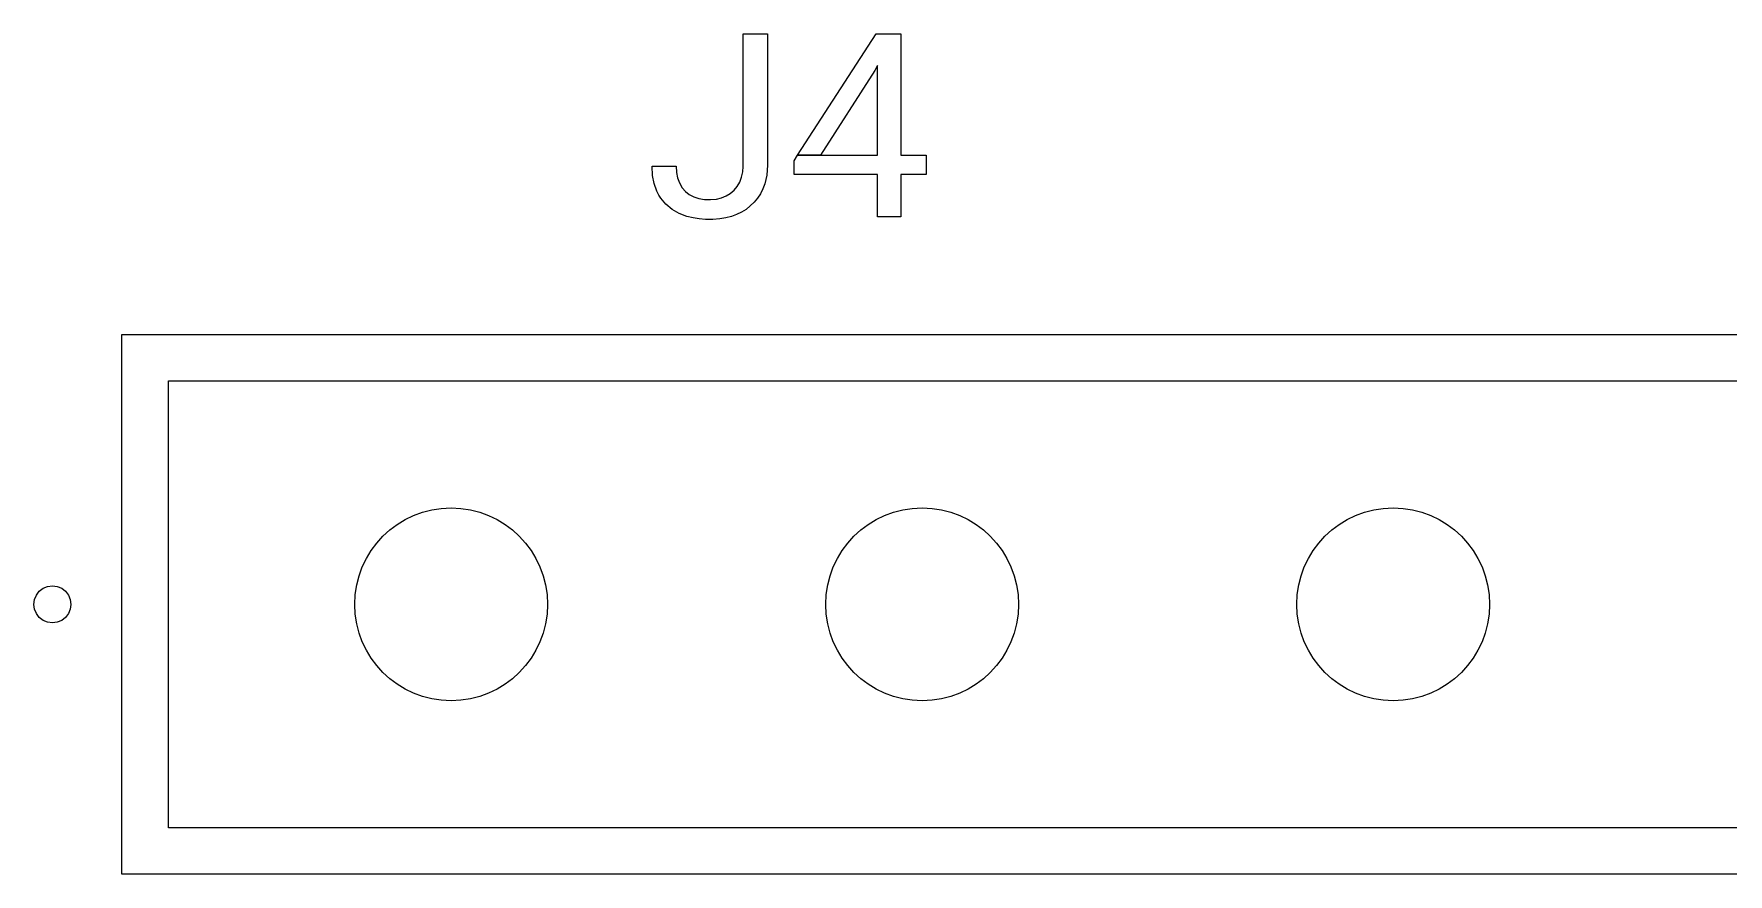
# Model space of a CAD drawing. Header units: inches. Extents: x 3.88 to 7.82, y -6.06 to -2.14.
# Drawn here: x 4.8079 to 5.1676, y -2.3193 to -2.1409 of the extents above; entities that cross this region are included whole.
import ezdxf

# ---------------------------------------------------------------- set-up
doc = ezdxf.new("R2010")
doc.units = ezdxf.units.IN
doc.header["$MEASUREMENT"] = 0
doc.layers.add('F.Silkscreen', color=41, linetype='CONTINUOUS', true_color=0xf2eda1)

msp = doc.modelspace()

# ---------------------------------------------------------------- linework, layer by layer
at = {"layer": 'F.Silkscreen', "linetype": 'CONTINUOUS'}
for p, q in [((4.95847, -2.16903), (4.95848, -2.14089)), ((4.95848, -2.14089), (4.96364, -2.14089)), ((4.96364, -2.14089), (4.96364, -2.16875)), ((4.97001, -2.16667), (4.98667, -2.14089)), ((4.98667, -2.14089), (4.99195, -2.14089)), ((4.99195, -2.14089), (4.99195, -2.16667)), ((4.9864, -2.14868), (4.97486, -2.16667)), ((4.98699, -2.14762), (4.9864, -2.14868)), ((4.98699, -2.16667), (4.98699, -2.14762)), ((4.96364, -2.16875), (4.96346, -2.17089)), ((4.96927, -2.16781), (4.97001, -2.16667)), ((4.96927, -2.17073), (4.96927, -2.16781)), ((4.97001, -2.16667), (4.97486, -2.16667)), ((4.97486, -2.16667), (4.97001, -2.16667)), ((4.97486, -2.16667), (4.98699, -2.16667)), ((4.99195, -2.16667), (4.99734, -2.16667)), ((4.99734, -2.16667), (4.99734, -2.17073)), ((4.93923, -2.17092), (4.93911, -2.169)), ((4.93911, -2.169), (4.94423, -2.169)), ((4.93957, -2.17267), (4.93923, -2.17092)), ((4.94423, -2.169), (4.94431, -2.1703)), ((4.94431, -2.1703), (4.94454, -2.17147)), ((4.94454, -2.17147), (4.94492, -2.17253)), ((4.94492, -2.17253), (4.9455, -2.17354)), ((4.95718, -2.17327), (4.95772, -2.17235)), ((4.95772, -2.17235), (4.95811, -2.17132)), ((4.95811, -2.17132), (4.95836, -2.17018)), ((4.95836, -2.17018), (4.95847, -2.16903)), ((4.96346, -2.17089), (4.96305, -2.17269)), ((4.98699, -2.17073), (4.96927, -2.17073)), ((4.98699, -2.17974), (4.98699, -2.17073)), ((4.99734, -2.17073), (4.99195, -2.17073)), ((4.99195, -2.17073), (4.99195, -2.17974)), ((4.94014, -2.17426), (4.93957, -2.17267)), ((4.94057, -2.17511), (4.94014, -2.17426)), ((4.94101, -2.17579), (4.94057, -2.17511)), ((4.94205, -2.17702), (4.94101, -2.17579)), ((4.9455, -2.17354), (4.9462, -2.17435)), ((4.9462, -2.17435), (4.94702, -2.175)), ((4.94702, -2.175), (4.94798, -2.1755)), ((4.94798, -2.1755), (4.94908, -2.17584)), ((4.94908, -2.17584), (4.95022, -2.17603)), ((4.95022, -2.17603), (4.95156, -2.17608)), ((4.95156, -2.17608), (4.95279, -2.17597)), ((4.95279, -2.17597), (4.95383, -2.17573)), ((4.95383, -2.17573), (4.95487, -2.1753)), ((4.95487, -2.1753), (4.95573, -2.17476)), ((4.95573, -2.17476), (4.95652, -2.17407)), ((4.95652, -2.17407), (4.95718, -2.17327)), ((4.96152, -2.17577), (4.9608, -2.17664)), ((4.96213, -2.17482), (4.96152, -2.17577)), ((4.96264, -2.17379), (4.96213, -2.17482)), ((4.96305, -2.17269), (4.96264, -2.17379)), ((4.94341, -2.17817), (4.94205, -2.17702)), ((4.94486, -2.17901), (4.94341, -2.17817)), ((4.94649, -2.17964), (4.94486, -2.17901)), ((4.94784, -2.17997), (4.94649, -2.17964)), ((4.95596, -2.17965), (4.95479, -2.17996)), ((4.95707, -2.17924), (4.95596, -2.17965)), ((4.95811, -2.17874), (4.95707, -2.17924)), ((4.95908, -2.17814), (4.95811, -2.17874)), ((4.95998, -2.17743), (4.95908, -2.17814)), ((4.9608, -2.17664), (4.95998, -2.17743)), ((4.99195, -2.17974), (4.98699, -2.17974)), ((4.94911, -2.18017), (4.94784, -2.17997)), ((4.95047, -2.18028), (4.94911, -2.18017)), ((4.95205, -2.18028), (4.95047, -2.18028)), ((4.95354, -2.18017), (4.95205, -2.18028)), ((4.95479, -2.17996), (4.95354, -2.18017)), ((4.82657, -2.20472), (6.86634, -2.20472)), ((4.82657, -2.31929), (4.82657, -2.20472)), ((4.83642, -2.21457), (6.8565, -2.21457)), ((4.83642, -2.21457), (6.8565, -2.21457)), ((4.83642, -2.30945), (4.83642, -2.21457)), ((4.83642, -2.30945), (4.83642, -2.21457)), ((4.80903, -2.25922), (4.80984, -2.2586)), ((4.80903, -2.25922), (4.80984, -2.2586)), ((4.80984, -2.2586), (4.81079, -2.2582)), ((4.80984, -2.2586), (4.81079, -2.2582)), ((4.81079, -2.2582), (4.81181, -2.25807)), ((4.81079, -2.2582), (4.81181, -2.25807)), ((4.81181, -2.25807), (4.81283, -2.2582)), ((4.81181, -2.25807), (4.81283, -2.2582)), ((4.81283, -2.2582), (4.81378, -2.2586)), ((4.81283, -2.2582), (4.81378, -2.2586)), ((4.81378, -2.2586), (4.81459, -2.25922)), ((4.81378, -2.2586), (4.81459, -2.25922)), ((4.80787, -2.26201), (4.80801, -2.26099)), ((4.80787, -2.26201), (4.80801, -2.26099)), ((4.80801, -2.26303), (4.80787, -2.26201)), ((4.80801, -2.26303), (4.80787, -2.26201)), ((4.80801, -2.26099), (4.8084, -2.26004)), ((4.80801, -2.26099), (4.8084, -2.26004)), ((4.8084, -2.26004), (4.80903, -2.25922)), ((4.8084, -2.26004), (4.80903, -2.25922)), ((4.81459, -2.25922), (4.81522, -2.26004)), ((4.81459, -2.25922), (4.81522, -2.26004)), ((4.81522, -2.26004), (4.81561, -2.26099)), ((4.81522, -2.26004), (4.81561, -2.26099)), ((4.81561, -2.26099), (4.81575, -2.26201)), ((4.81561, -2.26099), (4.81575, -2.26201)), ((4.81575, -2.26201), (4.81561, -2.26303)), ((4.81575, -2.26201), (4.81561, -2.26303)), ((4.8084, -2.26398), (4.80801, -2.26303)), ((4.8084, -2.26398), (4.80801, -2.26303)), ((4.80903, -2.26479), (4.8084, -2.26398)), ((4.80903, -2.26479), (4.8084, -2.26398)), ((4.80984, -2.26542), (4.80903, -2.26479)), ((4.80984, -2.26542), (4.80903, -2.26479)), ((4.81079, -2.26581), (4.80984, -2.26542)), ((4.81079, -2.26581), (4.80984, -2.26542)), ((4.81181, -2.26594), (4.81079, -2.26581)), ((4.81181, -2.26594), (4.81079, -2.26581)), ((4.81283, -2.26581), (4.81181, -2.26594)), ((4.81283, -2.26581), (4.81181, -2.26594)), ((4.81378, -2.26542), (4.81283, -2.26581)), ((4.81378, -2.26542), (4.81283, -2.26581)), ((4.81459, -2.26479), (4.81378, -2.26542)), ((4.81459, -2.26479), (4.81378, -2.26542)), ((4.81522, -2.26398), (4.81459, -2.26479)), ((4.81522, -2.26398), (4.81459, -2.26479)), ((4.81561, -2.26303), (4.81522, -2.26398)), ((4.81561, -2.26303), (4.81522, -2.26398)), ((6.8565, -2.30945), (4.83642, -2.30945)), ((6.8565, -2.30945), (4.83642, -2.30945)), ((6.86634, -2.31929), (4.82657, -2.31929))]:
    msp.add_line(p, q, dxfattribs=at)
at = {"layer": 'F.Silkscreen'}
for centre in [(4.89646, -2.26201), (4.99646, -2.26201), (5.09646, -2.26201)]:
    msp.add_circle(centre, 0.02047, dxfattribs=at)

doc.saveas('drawing.dxf')
